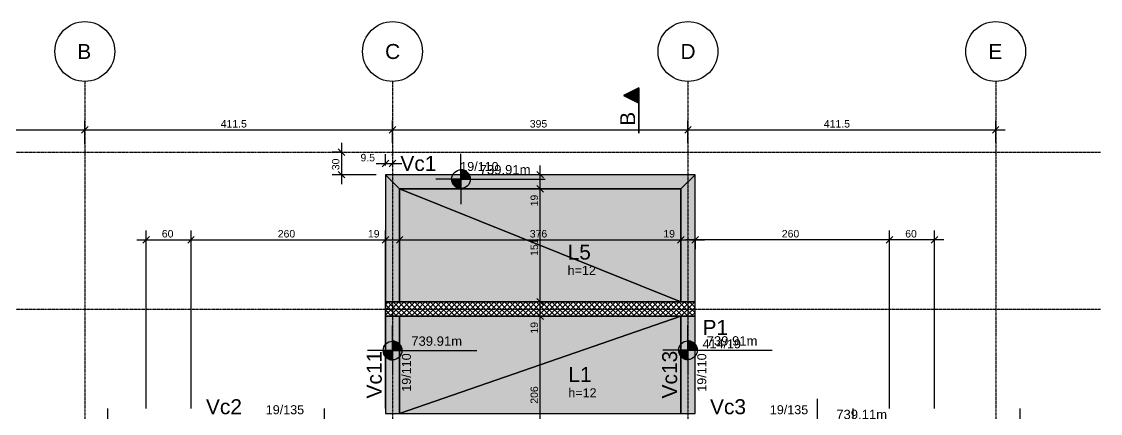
# Model space of a CAD drawing. Extents: x 37185 to 43130, y -8131 to -3926.
# Drawn here: x 37977 to 39420, y -5417 to -4893 of the extents above; entities that cross this region are included whole.
import ezdxf

# ---------------------------------------------------------------- set-up
doc = ezdxf.new("R2010")
doc.units = 0
doc.header["$MEASUREMENT"] = 0
doc.linetypes.add('ESTILO_TQS_0004', pattern=[1.12, 0.5, -0.2, 0.01, -0.2, 0.01, -0.2])
for name, color, linetype in [('37', 4, 'CONTINUOUS'), ('40', 240, 'CONTINUOUS'), ('42', 3, 'CONTINUOUS'), ('43', 3, 'CONTINUOUS'), ('44', 3, 'CONTINUOUS'), ('45', 2, 'CONTINUOUS'), ('46', 2, 'CONTINUOUS'), ('47', 2, 'CONTINUOUS'), ('50', 5, 'CONTINUOUS'), ('51', 5, 'CONTINUOUS'), ('55', 12, 'CONTINUOUS'), ('56', 51, 'CONTINUOUS'), ('57', 71, 'CONTINUOUS'), ('70', 160, 'CONTINUOUS'), ('75', 9, 'CONTINUOUS'), ('79', 12, 'CONTINUOUS'), ('82', 252, 'CONTINUOUS')]:
    doc.layers.add(name, color=color, linetype=linetype)
doc.styles.add('TQS_ARIAL', font='arial.ttf')

msp = doc.modelspace()

# ---------------------------------------------------------------- linework, layer by layer
at = {"layer": '37', "linetype": 'Continuous'}
for points in [[(38463.5, -5097.8), (38463.5, -5267.8)], [(38877.5, -5097.8), (38463.5, -5097.8)], [(38877.5, -5267.8), (38877.5, -5097.8)], [(38482.5, -5267.8), (38482.5, -5116.8)], [(38482.5, -5116.8), (38858.5, -5116.8)], [(38858.5, -5116.8), (38858.5, -5267.8)], [(38463.5, -5286.8), (38463.5, -5416.8)], [(38482.5, -5416.8), (38482.5, -5286.8)], [(38858.5, -5286.8), (38858.5, -5416.8)], [(38877.5, -5416.8), (38877.5, -5286.8)]]:
    msp.add_lwpolyline(points, dxfattribs=at)
at = {"layer": '40', "linetype": 'Continuous'}
for p, q in [((38463.5, -5285.7), (38481.4, -5267.8)), ((38463.5, -5278.6), (38474.3, -5267.8)), ((38463.5, -5271.5), (38467.2, -5267.8)), ((38463.5, -5271.4), (38478.9, -5286.8)), ((38463.5, -5278.5), (38471.8, -5286.8)), ((38466.9, -5267.8), (38485.9, -5286.8)), ((38469.4, -5286.8), (38488.4, -5267.8)), ((38474, -5267.8), (38493, -5286.8)), ((38476.5, -5286.8), (38495.5, -5267.8)), ((38481.1, -5267.8), (38500.1, -5286.8)), ((38483.6, -5286.8), (38502.6, -5267.8)), ((38488.1, -5267.8), (38507.1, -5286.8)), ((38490.7, -5286.8), (38509.7, -5267.8)), ((38495.2, -5267.8), (38514.2, -5286.8)), ((38497.7, -5286.8), (38516.7, -5267.8)), ((38502.3, -5267.8), (38521.3, -5286.8)), ((38504.8, -5286.8), (38523.8, -5267.8)), ((38509.4, -5267.8), (38528.4, -5286.8)), ((38511.9, -5286.8), (38530.9, -5267.8)), ((38516.4, -5267.8), (38535.4, -5286.8)), ((38518.9, -5286.8), (38537.9, -5267.8)), ((38523.5, -5267.8), (38542.5, -5286.8)), ((38526, -5286.8), (38545, -5267.8)), ((38530.6, -5267.8), (38549.6, -5286.8)), ((38533.1, -5286.8), (38552.1, -5267.8)), ((38537.6, -5267.8), (38556.6, -5286.8)), ((38540.2, -5286.8), (38559.2, -5267.8)), ((38544.7, -5267.8), (38563.7, -5286.8)), ((38547.2, -5286.8), (38566.2, -5267.8)), ((38551.8, -5267.8), (38570.8, -5286.8)), ((38554.3, -5286.8), (38573.3, -5267.8)), ((38558.9, -5267.8), (38577.9, -5286.8)), ((38561.4, -5286.8), (38580.4, -5267.8)), ((38565.9, -5267.8), (38584.9, -5286.8)), ((38568.4, -5286.8), (38587.4, -5267.8)), ((38573, -5267.8), (38592, -5286.8)), ((38575.5, -5286.8), (38594.5, -5267.8)), ((38580.1, -5267.8), (38599.1, -5286.8)), ((38582.6, -5286.8), (38601.6, -5267.8)), ((38587.1, -5267.8), (38606.1, -5286.8)), ((38589.7, -5286.8), (38608.7, -5267.8)), ((38594.2, -5267.8), (38613.2, -5286.8)), ((38596.7, -5286.8), (38615.7, -5267.8)), ((38601.3, -5267.8), (38620.3, -5286.8)), ((38603.8, -5286.8), (38622.8, -5267.8)), ((38608.4, -5267.8), (38627.4, -5286.8)), ((38610.9, -5286.8), (38629.9, -5267.8)), ((38615.4, -5267.8), (38634.4, -5286.8)), ((38617.9, -5286.8), (38636.9, -5267.8)), ((38622.5, -5267.8), (38641.5, -5286.8)), ((38625, -5286.8), (38644, -5267.8)), ((38629.6, -5267.8), (38648.6, -5286.8)), ((38632.1, -5286.8), (38651.1, -5267.8)), ((38636.6, -5267.8), (38655.6, -5286.8)), ((38639.2, -5286.8), (38658.2, -5267.8)), ((38643.7, -5267.8), (38662.7, -5286.8)), ((38646.2, -5286.8), (38665.2, -5267.8)), ((38650.8, -5267.8), (38669.8, -5286.8)), ((38653.3, -5286.8), (38672.3, -5267.8)), ((38657.8, -5267.8), (38676.8, -5286.8)), ((38660.4, -5286.8), (38679.4, -5267.8)), ((38664.9, -5267.8), (38683.9, -5286.8)), ((38667.4, -5286.8), (38686.4, -5267.8)), ((38672, -5267.8), (38691, -5286.8)), ((38674.5, -5286.8), (38693.5, -5267.8)), ((38679.1, -5267.8), (38698.1, -5286.8)), ((38681.6, -5286.8), (38700.6, -5267.8)), ((38686.1, -5267.8), (38705.1, -5286.8)), ((38688.7, -5286.8), (38707.7, -5267.8)), ((38693.2, -5267.8), (38712.2, -5286.8)), ((38695.7, -5286.8), (38714.7, -5267.8)), ((38700.3, -5267.8), (38719.3, -5286.8)), ((38702.8, -5286.8), (38721.8, -5267.8)), ((38707.3, -5267.8), (38726.3, -5286.8)), ((38709.9, -5286.8), (38728.9, -5267.8)), ((38714.4, -5267.8), (38733.4, -5286.8)), ((38716.9, -5286.8), (38735.9, -5267.8)), ((38721.5, -5267.8), (38740.5, -5286.8)), ((38724, -5286.8), (38743, -5267.8)), ((38728.6, -5267.8), (38747.6, -5286.8)), ((38731.1, -5286.8), (38750.1, -5267.8)), ((38735.6, -5267.8), (38754.6, -5286.8)), ((38738.1, -5286.8), (38757.1, -5267.8)), ((38742.7, -5267.8), (38761.7, -5286.8)), ((38745.2, -5286.8), (38764.2, -5267.8)), ((38749.8, -5267.8), (38768.8, -5286.8)), ((38752.3, -5286.8), (38771.3, -5267.8)), ((38756.8, -5267.8), (38775.8, -5286.8)), ((38759.4, -5286.8), (38778.4, -5267.8)), ((38763.9, -5267.8), (38782.9, -5286.8)), ((38766.4, -5286.8), (38785.4, -5267.8)), ((38771, -5267.8), (38790, -5286.8)), ((38773.5, -5286.8), (38792.5, -5267.8)), ((38778.1, -5267.8), (38797.1, -5286.8)), ((38780.6, -5286.8), (38799.6, -5267.8)), ((38785.1, -5267.8), (38804.1, -5286.8)), ((38787.6, -5286.8), (38806.6, -5267.8)), ((38792.2, -5267.8), (38811.2, -5286.8)), ((38794.7, -5286.8), (38813.7, -5267.8)), ((38799.3, -5267.8), (38818.3, -5286.8)), ((38801.8, -5286.8), (38820.8, -5267.8)), ((38806.3, -5267.8), (38825.3, -5286.8)), ((38808.9, -5286.8), (38827.9, -5267.8)), ((38813.4, -5267.8), (38832.4, -5286.8)), ((38815.9, -5286.8), (38834.9, -5267.8)), ((38820.5, -5267.8), (38839.5, -5286.8)), ((38823, -5286.8), (38842, -5267.8)), ((38827.6, -5267.8), (38846.6, -5286.8)), ((38830.1, -5286.8), (38849.1, -5267.8)), ((38834.6, -5267.8), (38853.6, -5286.8)), ((38837.1, -5286.8), (38856.1, -5267.8)), ((38841.7, -5267.8), (38860.7, -5286.8)), ((38844.2, -5286.8), (38863.2, -5267.8)), ((38848.8, -5267.8), (38867.8, -5286.8)), ((38851.3, -5286.8), (38870.3, -5267.8)), ((38855.8, -5267.8), (38874.8, -5286.8)), ((38858.4, -5286.8), (38877.4, -5267.8)), ((38862.9, -5267.8), (38877.5, -5282.4)), ((38865.4, -5286.8), (38877.5, -5274.7)), ((38870, -5267.8), (38877.5, -5275.3)), ((38877.1, -5267.8), (38877.5, -5268.2)), ((38463.5, -5285.5), (38464.7, -5286.8)), ((38872.5, -5286.8), (38877.5, -5281.8))]:
    msp.add_line(p, q, dxfattribs=at)
msp.add_lwpolyline([(38877.5, -5267.8), (38463.5, -5267.8), (38463.5, -5286.8), (38877.5, -5286.8), (38877.5, -5267.8)], dxfattribs=at)
at = {"layer": '50', "linetype": 'Continuous'}
for centre in [(38061.5, -4933.2), (38473, -4933.2), (38868, -4933.2), (39279.5, -4933.2)]:
    msp.add_circle(centre, 40, dxfattribs=at)
at = {"layer": '55', "linetype": 'Continuous'}
for p, q in [((38564.5, -5103.7), (38564.5, -5070.1)), ((38564.5, -5091.2), (38564.5, -5116.2)), ((38564.5, -5091.8), (38568.3, -5091.8)), ((38564.5, -5103.7), (38530.9, -5103.7)), ((38552, -5103.7), (38577, -5103.7)), ((38564.5, -5104.5), (38552, -5104.5)), ((38564.5, -5105.3), (38552.1, -5105.3)), ((38564.5, -5106.1), (38552.2, -5106.1)), ((38564.5, -5092.6), (38570.2, -5092.6)), ((38564.5, -5093.4), (38571.5, -5093.4)), ((38564.5, -5094.2), (38572.6, -5094.2)), ((38564.5, -5095), (38573.4, -5095)), ((38564.5, -5095.8), (38574.1, -5095.8)), ((38564.5, -5096.6), (38574.7, -5096.6)), ((38564.5, -5097.4), (38575.2, -5097.4)), ((38564.5, -5098.1), (38575.7, -5098.1)), ((38564.5, -5098.9), (38576, -5098.9)), ((38564.5, -5099.7), (38576.3, -5099.7)), ((38564.5, -5100.5), (38576.6, -5100.5)), ((38564.5, -5101.3), (38576.7, -5101.3)), ((38564.5, -5102.1), (38576.9, -5102.1)), ((38564.5, -5102.9), (38576.9, -5102.9)), ((38564.5, -5103.7), (38677, -5103.7)), ((38564.5, -5103.7), (38564.5, -5137.3)), ((38564.5, -5106.9), (38552.4, -5106.9)), ((38564.5, -5107.7), (38552.6, -5107.7)), ((38564.5, -5108.5), (38552.9, -5108.5)), ((38564.5, -5109.2), (38553.3, -5109.2)), ((38564.5, -5110), (38553.7, -5110)), ((38564.5, -5110.8), (38554.2, -5110.8)), ((38564.5, -5111.6), (38554.8, -5111.6)), ((38564.5, -5112.4), (38555.5, -5112.4)), ((38564.5, -5113.2), (38556.4, -5113.2)), ((38564.5, -5114), (38557.4, -5114)), ((38564.5, -5114.8), (38558.7, -5114.8)), ((38564.5, -5115.6), (38560.6, -5115.6)), ((38473, -5332.7), (38473, -5299.1)), ((38868, -5332.3), (38868, -5298.8)), ((38473, -5320.2), (38473, -5345.2)), ((38473, -5320.8), (38476.8, -5320.8)), ((38473, -5321.6), (38478.7, -5321.6)), ((38473, -5322.4), (38480, -5322.4)), ((38868, -5319.8), (38868, -5344.8)), ((38868, -5320.4), (38871.8, -5320.4)), ((38868, -5321.2), (38873.7, -5321.2)), ((38868, -5322), (38875, -5322)), ((38868, -5322.8), (38876.1, -5322.8)), ((38473, -5332.7), (38439.4, -5332.7)), ((38460.5, -5332.7), (38485.5, -5332.7)), ((38473, -5333.5), (38460.5, -5333.5)), ((38473, -5334.3), (38460.6, -5334.3)), ((38473, -5335.1), (38460.7, -5335.1)), ((38473, -5335.9), (38460.9, -5335.9)), ((38473, -5336.7), (38461.1, -5336.7)), ((38473, -5337.5), (38461.4, -5337.5)), ((38473, -5323.2), (38481.1, -5323.2)), ((38473, -5324), (38481.9, -5324)), ((38473, -5324.8), (38482.6, -5324.8)), ((38473, -5325.6), (38483.2, -5325.6)), ((38473, -5326.4), (38483.7, -5326.4)), ((38473, -5327.1), (38484.2, -5327.1)), ((38473, -5327.9), (38484.5, -5327.9)), ((38473, -5328.7), (38484.8, -5328.7)), ((38473, -5329.5), (38485.1, -5329.5)), ((38473, -5330.3), (38485.2, -5330.3)), ((38473, -5331.1), (38485.4, -5331.1)), ((38473, -5331.9), (38485.5, -5331.9)), ((38473, -5332.7), (38585.5, -5332.7)), ((38473, -5332.7), (38473, -5366.3)), ((38868, -5332.3), (38834.4, -5332.3)), ((38855.5, -5332.3), (38880.5, -5332.3)), ((38868, -5333.1), (38855.5, -5333.1)), ((38868, -5333.9), (38855.6, -5333.9)), ((38868, -5334.7), (38855.7, -5334.7)), ((38868, -5335.5), (38855.9, -5335.5)), ((38868, -5336.3), (38856.1, -5336.3)), ((38868, -5337.1), (38856.4, -5337.1)), ((38868, -5323.6), (38876.9, -5323.6)), ((38868, -5324.4), (38877.6, -5324.4)), ((38868, -5325.2), (38878.2, -5325.2)), ((38868, -5326), (38878.7, -5326)), ((38868, -5326.8), (38879.2, -5326.8)), ((38868, -5327.6), (38879.5, -5327.6)), ((38868, -5328.4), (38879.8, -5328.4)), ((38868, -5329.2), (38880.1, -5329.2)), ((38868, -5329.9), (38880.2, -5329.9)), ((38868, -5330.7), (38880.4, -5330.7)), ((38868, -5331.5), (38880.5, -5331.5)), ((38868, -5332.3), (38980.5, -5332.3)), ((38868, -5332.3), (38868, -5365.9)), ((38473, -5338.2), (38461.8, -5338.2)), ((38473, -5339), (38462.2, -5339)), ((38473, -5339.8), (38462.7, -5339.8)), ((38473, -5340.6), (38463.3, -5340.6)), ((38473, -5341.4), (38464, -5341.4)), ((38473, -5342.2), (38464.9, -5342.2)), ((38473, -5343), (38465.9, -5343)), ((38473, -5343.8), (38467.2, -5343.8)), ((38473, -5344.6), (38469.1, -5344.6)), ((38868, -5337.9), (38856.8, -5337.9)), ((38868, -5338.7), (38857.2, -5338.7)), ((38868, -5339.5), (38857.7, -5339.5)), ((38868, -5340.3), (38858.3, -5340.3)), ((38868, -5341), (38859, -5341)), ((38868, -5341.8), (38859.9, -5341.8)), ((38868, -5342.6), (38860.9, -5342.6)), ((38868, -5343.4), (38862.2, -5343.4)), ((38868, -5344.2), (38864.1, -5344.2)), ((39041.3, -5430.7), (39041.3, -5397.1))]:
    msp.add_line(p, q, dxfattribs=at)
for centre in [(38564.5, -5103.7), (38473, -5332.7), (38868, -5332.3)]:
    msp.add_circle(centre, 12.5, dxfattribs=at)
at = {"layer": '56', "linetype": 'Continuous'}
for points in [[(38482.5, -5116.8), (38463.5, -5097.8), (38463.5, -5267.7), (38482.5, -5267.7), (38482.5, -5116.8)], [(38482.5, -5116.8), (38858.5, -5116.8), (38877.5, -5097.8), (38463.5, -5097.8), (38482.5, -5116.8)], [(38877.5, -5097.8), (38858.5, -5116.8), (38858.5, -5267.7), (38877.5, -5267.7), (38877.5, -5097.8)], [(38463.5, -5416.7), (38482.5, -5416.7), (38482.5, -5286.9), (38463.5, -5286.9), (38463.5, -5416.7)], [(38858.5, -5416.7), (38877.5, -5416.7), (38877.5, -5286.9), (38858.5, -5286.9), (38858.5, -5416.7)]]:
    msp.add_lwpolyline(points, dxfattribs=at)
for points in [[(38482.5, -5116.8), (38463.5, -5097.8), (38463.5, -5267.7)], [(38482.5, -5116.8), (38877.5, -5097.8), (38463.5, -5097.8)], [(38482.5, -5116.8), (38463.5, -5097.8), (38482.5, -5116.8)], [(38482.5, -5116.8), (38858.5, -5116.8), (38877.5, -5097.8)], [(38877.5, -5097.8), (38858.5, -5116.8), (38858.5, -5267.7)], [(38877.5, -5097.8), (38858.5, -5267.7), (38877.5, -5267.7)], [(38877.5, -5097.8), (38877.5, -5267.7), (38877.5, -5097.8)], [(38482.5, -5116.8), (38463.5, -5267.7), (38482.5, -5267.7)], [(38482.5, -5116.8), (38482.5, -5267.7), (38482.5, -5116.8)], [(38463.5, -5416.7), (38482.5, -5416.7), (38482.5, -5286.9)], [(38463.5, -5416.7), (38482.5, -5286.9), (38463.5, -5286.9)], [(38463.5, -5416.7), (38463.5, -5286.9), (38463.5, -5416.7)], [(38858.5, -5416.7), (38877.5, -5416.7), (38877.5, -5286.9)], [(38858.5, -5416.7), (38877.5, -5286.9), (38858.5, -5286.9)], [(38858.5, -5416.7), (38858.5, -5286.9), (38858.5, -5416.7)]]:
    msp.add_solid(points, dxfattribs=at)
at = {"layer": '57', "linetype": 'Continuous'}
for points in [[(38482.5, -5116.8), (38482.5, -5267.8), (38858.5, -5267.8), (38482.5, -5116.8)], [(38482.5, -5116.8), (38858.5, -5267.8), (38858.5, -5116.8), (38482.5, -5116.8)], [(38482.5, -5116.8), (38858.5, -5116.8), (38482.5, -5116.8)], [(38482.5, -5416.8), (38858.5, -5416.8), (38858.5, -5286.8), (38482.5, -5416.8)], [(38482.5, -5416.8), (38858.5, -5286.8), (38482.5, -5286.8), (38482.5, -5416.8)]]:
    msp.add_lwpolyline(points, dxfattribs=at)
for points in [[(38482.5, -5116.8), (38482.5, -5267.8), (38858.5, -5267.8)], [(38482.5, -5116.8), (38858.5, -5267.8), (38482.5, -5116.8)], [(38482.5, -5116.8), (38858.5, -5267.8), (38858.5, -5116.8)], [(38482.5, -5116.8), (38858.5, -5116.8), (38482.5, -5116.8)], [(38482.5, -5416.8), (38858.5, -5416.8), (38858.5, -5286.8)], [(38482.5, -5416.8), (38858.5, -5286.8), (38482.5, -5416.8)], [(38482.5, -5416.8), (38858.5, -5286.8), (38482.5, -5286.8)], [(38482.5, -5416.8), (38482.5, -5286.8), (38482.5, -5416.8)]]:
    msp.add_solid(points, dxfattribs=at)
at = {"layer": '70', "linetype": 'ESTILO_TQS_0004'}
for p, q in [((38061.5, -4973.2), (38061.5, -6372.6)), ((38473, -4973.2), (38473, -6372.6)), ((38868, -4973.2), (38868, -6372.6)), ((39279.5, -4973.2), (39279.5, -6372.6)), ((37670.7, -5067.8), (39419.5, -5067.8)), ((37670.7, -5277.3), (39419.5, -5277.3))]:
    msp.add_line(p, q, dxfattribs=at)
at = {"layer": '75', "linetype": 'Continuous'}
for p, q in [((38802.4, -4981.8), (38781.6, -4992.1)), ((38802.3, -4981.9), (38781.8, -4992.1)), ((38784.8, -4990.6), (38784.8, -4993.6)), ((38786.4, -4989.8), (38786.4, -4994.4)), ((38788, -4989), (38788, -4995.2)), ((38789.6, -4988.2), (38789.6, -4996)), ((38791.2, -4987.4), (38791.2, -4996.8)), ((38792.8, -4986.6), (38792.8, -4997.6)), ((38794.4, -4985.8), (38794.4, -4998.4)), ((38796, -4985), (38796, -4999.2)), ((38797.6, -4984.2), (38797.6, -5000)), ((38799.2, -4983.4), (38799.2, -5000.8)), ((38800.8, -4982.6), (38800.8, -5001.6)), ((38802.3, -4981.9), (38802.3, -5042.5)), ((38802.4, -5042.5), (38802.4, -4981.8)), ((38781.6, -4992.1), (38802.3, -5002.4)), ((38781.8, -4992.1), (38802.3, -5002.4)), ((38783.2, -4991.4), (38783.2, -4992.8)), ((38057.1, -5042.2), (38065.9, -5033.4)), ((38057.1, -5042.2), (38065.9, -5033.4)), ((38061.5, -5057.2), (38061.5, -5025.3)), ((38061.5, -5057.2), (38061.5, -5025.3)), ((38468.6, -5042.2), (38477.4, -5033.4)), ((38468.6, -5042.2), (38477.4, -5033.4)), ((38473, -5055.3), (38473, -5025.3)), ((38473, -5055.3), (38473, -5025.3)), ((38863.6, -5042.2), (38872.4, -5033.4)), ((38863.6, -5042.2), (38872.4, -5033.4)), ((38868, -5055.3), (38868, -5025.3)), ((38868, -5055.3), (38868, -5025.3)), ((39275.1, -5042.2), (39283.9, -5033.4)), ((39279.5, -5055.3), (39279.5, -5025.3)), ((37765.5, -5037.8), (38074, -5037.8)), ((38049, -5037.8), (38485.5, -5037.8)), ((38460.5, -5037.8), (38880.5, -5037.8)), ((38855.5, -5037.8), (39292, -5037.8)), ((38400.5, -5063.4), (38409.3, -5072.2)), ((38404.9, -5055.3), (38404.9, -5110.3)), ((38061.5, -5069.7), (38061.5, -5069.7)), ((38061.5, -5069.7), (38061.5, -5069.7)), ((38405.7, -5067.8), (38392.4, -5067.8)), ((38418.2, -5067.8), (38418.2, -5067.8)), ((38463.5, -5085.3), (38463.5, -5070.5)), ((38473, -5067.8), (38473, -5067.8)), ((38473, -5067.8), (38473, -5067.8)), ((38473, -5072.1), (38473, -5070.5)), ((38868, -5067.8), (38868, -5067.8)), ((38868, -5067.8), (38868, -5067.8)), ((39279.5, -5067.8), (39279.5, -5067.8)), ((38451, -5083), (38485.5, -5083)), ((38459.1, -5087.5), (38467.9, -5078.6)), ((38468.6, -5087.5), (38477.4, -5078.6)), ((38473, -5084.6), (38473, -5084.6)), ((38670.5, -5129.3), (38670.5, -5085.3)), ((38451, -5097.8), (38392.4, -5097.8)), ((38400.5, -5093.4), (38409.3, -5102.2)), ((38463.5, -5097.8), (38463.5, -5097.8)), ((38463.5, -5097.8), (38463.5, -5097.8)), ((38674.9, -5102.2), (38666.1, -5093.4)), ((38670.5, -5097.8), (38670.5, -5097.8)), ((38670.5, -5280.3), (38670.5, -5104.3)), ((38674.9, -5121.2), (38666.1, -5112.4)), ((38674.9, -5121.2), (38666.1, -5112.4)), ((38670.5, -5116.8), (38670.5, -5116.8)), ((38670.5, -5116.8), (38670.5, -5116.8)), ((38143.5, -5410.3), (38143.5, -5172.2)), ((38203.5, -5410.3), (38203.5, -5172.2)), ((38203.5, -5410.3), (38203.5, -5172.2)), ((38463.5, -5410.3), (38463.5, -5172.2)), ((38463.5, -5173.8), (38463.5, -5173.8)), ((38482.5, -5173.8), (38482.5, -5173.8)), ((38482.5, -5173.8), (38482.5, -5173.8)), ((38858.5, -5173.8), (38858.5, -5173.8)), ((38858.5, -5173.8), (38858.5, -5173.8)), ((38877.5, -5410.3), (38877.5, -5172.2)), ((38877.5, -5173.8), (38877.5, -5173.8)), ((39137.5, -5410.3), (39137.5, -5172.2)), ((39137.5, -5410.3), (39137.5, -5172.2)), ((39197.5, -5410.3), (39197.5, -5172.2)), ((38131, -5184.7), (38216, -5184.7)), ((38139.1, -5189.1), (38147.9, -5180.3)), ((38191, -5184.7), (38476, -5184.7)), ((38199.1, -5189.1), (38207.9, -5180.3)), ((38199.1, -5189.1), (38207.9, -5180.3)), ((38451, -5184.7), (38495, -5184.7)), ((38459.1, -5189.1), (38467.9, -5180.3)), ((38459.1, -5189.1), (38467.9, -5180.3)), ((38463.5, -5186.3), (38463.5, -5197.2)), ((38470, -5184.7), (38871, -5184.7)), ((38478.1, -5189.1), (38486.9, -5180.3)), ((38478.1, -5189.1), (38486.9, -5180.3)), ((38482.5, -5186.3), (38482.5, -5197.2)), ((38482.5, -5186.3), (38482.5, -5197.2)), ((38846, -5184.7), (38890, -5184.7)), ((38854.1, -5189.1), (38862.9, -5180.3)), ((38854.1, -5189.1), (38862.9, -5180.3)), ((38858.5, -5186.3), (38858.5, -5197.2)), ((38858.5, -5186.3), (38858.5, -5197.2)), ((39150, -5184.7), (38865, -5184.7)), ((38873.1, -5189.1), (38881.9, -5180.3)), ((38881.9, -5180.3), (38873.1, -5189.1)), ((38877.5, -5186.3), (38877.5, -5197.2)), ((39210, -5184.7), (39125, -5184.7)), ((39141.9, -5180.3), (39133.1, -5189.1)), ((39141.9, -5180.3), (39133.1, -5189.1)), ((39201.9, -5180.3), (39193.1, -5189.1)), ((38674.9, -5272.2), (38666.1, -5263.4)), ((38674.9, -5272.2), (38666.1, -5263.4)), ((38670.5, -5299.3), (38670.5, -5255.3)), ((38670.5, -5267.8), (38670.5, -5267.8)), ((38670.5, -5267.8), (38670.5, -5267.8)), ((38670.5, -5505.3), (38670.5, -5274.3)), ((38674.9, -5291.2), (38666.1, -5282.4)), ((38674.9, -5291.2), (38666.1, -5282.4)), ((38670.5, -5286.8), (38670.5, -5286.8)), ((38670.5, -5286.8), (38670.5, -5286.8)), ((38092.5, -5454.3), (38092.5, -5410.3)), ((38382, -5454.3), (38382, -5410.3)), ((39088.9, -5454.3), (39088.9, -5410.3)), ((39312.2, -5454.3), (39312.2, -5410.3))]:
    msp.add_line(p, q, dxfattribs=at)
at = {"layer": '79', "linetype": 'Continuous'}
for points in [[(38802.3, -4981.9), (38781.8, -4992.1), (38802.3, -5002.4), (38802.3, -4981.9)], [(38564.5, -5091.2), (38564.5, -5103.7), (38577, -5103.7), (38577, -5103.2), (38576.9, -5102.5), (38576.8, -5101.7), (38576.6, -5100.8), (38576.4, -5100.1), (38576.2, -5099.3), (38575.8, -5098.5), (38575.5, -5097.7), (38575, -5096.9), (38574.4, -5096.1), (38573.7, -5095.3), (38573.1, -5094.7), (38572.3, -5094), (38571.8, -5093.6), (38571.2, -5093.2), (38570.5, -5092.7), (38569.8, -5092.4), (38568.7, -5091.9), (38567.7, -5091.6), (38566.9, -5091.4), (38566, -5091.3), (38565.2, -5091.2), (38564.5, -5091.2)], [(38564.5, -5116.2), (38564.5, -5103.7), (38552, -5103.7), (38552, -5104.1), (38552, -5104.9), (38552.1, -5105.7), (38552.3, -5106.5), (38552.5, -5107.3), (38552.8, -5108.1), (38553.1, -5108.9), (38553.5, -5109.7), (38554, -5110.5), (38554.5, -5111.3), (38555.2, -5112.1), (38555.8, -5112.7), (38556.6, -5113.4), (38557.2, -5113.8), (38557.8, -5114.2), (38558.5, -5114.7), (38559.2, -5115), (38560.3, -5115.5), (38561.2, -5115.8), (38562, -5116), (38563, -5116.1), (38563.8, -5116.2), (38564.5, -5116.2)], [(38473, -5320.2), (38473, -5332.7), (38485.5, -5332.7), (38485.5, -5332.2), (38485.4, -5331.4), (38485.3, -5330.7), (38485.1, -5329.8), (38485, -5329.1), (38484.7, -5328.3), (38484.3, -5327.5), (38484, -5326.7), (38483.5, -5325.9), (38482.9, -5325.1), (38482.2, -5324.3), (38481.6, -5323.7), (38480.8, -5323), (38480.3, -5322.5), (38479.7, -5322.2), (38479, -5321.7), (38478.3, -5321.4), (38477.2, -5320.9), (38476.2, -5320.6), (38475.4, -5320.4), (38474.5, -5320.3), (38473.7, -5320.2), (38473, -5320.2)], [(38868, -5319.8), (38868, -5332.3), (38880.5, -5332.3), (38880.5, -5331.9), (38880.4, -5331.1), (38880.3, -5330.3), (38880.1, -5329.5), (38880, -5328.7), (38879.7, -5327.9), (38879.3, -5327.1), (38879, -5326.3), (38878.5, -5325.5), (38877.9, -5324.7), (38877.2, -5323.9), (38876.6, -5323.3), (38875.8, -5322.6), (38875.3, -5322.2), (38874.7, -5321.8), (38874, -5321.4), (38873.3, -5321), (38872.2, -5320.6), (38871.2, -5320.2), (38870.4, -5320.1), (38869.5, -5319.9), (38868.7, -5319.8), (38868, -5319.8)], [(38473, -5345.2), (38473, -5332.7), (38460.5, -5332.7), (38460.5, -5333.1), (38460.5, -5333.9), (38460.6, -5334.7), (38460.8, -5335.5), (38461, -5336.3), (38461.3, -5337.1), (38461.6, -5337.9), (38462, -5338.7), (38462.5, -5339.5), (38463, -5340.3), (38463.7, -5341.1), (38464.3, -5341.7), (38465.1, -5342.4), (38465.7, -5342.8), (38466.3, -5343.2), (38467, -5343.7), (38467.7, -5344), (38468.8, -5344.5), (38469.7, -5344.8), (38470.5, -5345), (38471.5, -5345.1), (38472.3, -5345.2), (38473, -5345.2)], [(38868, -5344.8), (38868, -5332.3), (38855.5, -5332.3), (38855.5, -5332.8), (38855.5, -5333.6), (38855.6, -5334.4), (38855.8, -5335.2), (38856, -5335.9), (38856.3, -5336.7), (38856.6, -5337.5), (38857, -5338.3), (38857.5, -5339.1), (38858, -5339.9), (38858.7, -5340.8), (38859.3, -5341.4), (38860.1, -5342.1), (38860.7, -5342.5), (38861.3, -5342.9), (38862, -5343.3), (38862.7, -5343.6), (38863.8, -5344.1), (38864.7, -5344.4), (38865.5, -5344.6), (38866.5, -5344.7), (38867.3, -5344.8), (38868, -5344.8)]]:
    msp.add_lwpolyline(points, dxfattribs=at)
at = {"layer": '82', "linetype": 'Continuous'}
msp.add_line((38670.5, -5277.3), (38670.5, -5277.3), dxfattribs=at)

# ---------------------------------------------------------------- texts
at = {"layer": '42', "linetype": 'Continuous', "style": 'TQS_ARIAL'}
for s, p in [('Vc1', (38483.5, -5092.8)), ('Vc2', (38223.5, -5417.8)), ('Vc3', (38897.5, -5417.8))]:
    msp.add_text(s, height=20, dxfattribs=at).set_placement(p)
for s, p in [('Vc11', (38458.5, -5396.8)), ('Vc13', (38853.5, -5396.8))]:
    msp.add_text(s, height=20, rotation=90, dxfattribs=at).set_placement(p)
at = {"layer": '43', "linetype": 'Continuous', "style": 'TQS_ARIAL'}
msp.add_text('P1', height=20, dxfattribs=at).set_placement((38887.5, -5311.8))
at = {"layer": '44', "linetype": 'Continuous', "style": 'TQS_ARIAL'}
for s, p in [('L5', (38707.1, -5211.2)), ('L1', (38708, -5374.8))]:
    msp.add_text(s, height=20, dxfattribs=at).set_placement(p)
at = {"layer": '45', "linetype": 'Continuous', "style": 'TQS_ARIAL'}
for s, p in [('19/110', (38563.5, -5092.8)), ('19/135', (38303.5, -5417.8)), ('19/135', (38977.5, -5417.8))]:
    msp.add_text(s, height=12, dxfattribs=at).set_placement(p)
for p in [(38497.5, -5387.8), (38892.5, -5387.8)]:
    msp.add_text('19/110', height=12, rotation=90, dxfattribs=at).set_placement(p)
at = {"layer": '46', "linetype": 'Continuous', "style": 'TQS_ARIAL'}
msp.add_text('414/19', height=12, dxfattribs=at).set_placement((38887.5, -5329.8))
at = {"layer": '47', "linetype": 'Continuous', "style": 'TQS_ARIAL'}
for p in [(38707.1, -5231.6), (38708, -5395.2)]:
    msp.add_text('h=12', height=12, dxfattribs=at).set_placement(p)
at = {"layer": '51', "linetype": 'Continuous', "style": 'TQS_ARIAL'}
for s, p in [('B', (38051.5, -4943.2)), ('C', (38463, -4943.2)), ('D', (38858, -4943.2)), ('E', (39269.5, -4943.2))]:
    msp.add_text(s, height=20, dxfattribs=at).set_placement(p)
at = {"layer": '55', "linetype": 'Continuous', "style": 'TQS_ARIAL'}
for s, p in [('739.91m', (38589.5, -5097.4)), ('739.91m', (38498, -5326.4)), ('739.91m', (38893, -5326.1)), ('739.11m', (39066.3, -5424.4))]:
    msp.add_text(s, height=12.5, dxfattribs=at).set_placement(p)
at = {"layer": '75', "linetype": 'Continuous', "style": 'TQS_ARIAL'}
for s, height, p in [('B', 20, (38797.4, -5032.5)), ('30', 10, (38401.9, -5091.8)), ('19', 10, (38667.5, -5140.1)), ('151', 10, (38667.5, -5206.3)), ('19', 10, (38667.5, -5310.1)), ('206', 10, (38667.5, -5403.8))]:
    msp.add_text(s, height=height, rotation=90, dxfattribs=at).set_placement(p)
for s, p in [('411.5', (38243.2, -5034.8)), ('395', (38656.5, -5034.8)), ('411.5', (39049.7, -5034.8)), ('9.5', (38430.1, -5080)), ('60', (38164.5, -5181.7)), ('260', (38319.5, -5181.7)), ('19', (38440.1, -5181.7)), ('376', (38656.5, -5181.7)), ('19', (38835.1, -5181.7)), ('260', (38993.5, -5181.7)), ('60', (39158.5, -5181.7))]:
    msp.add_text(s, height=10, dxfattribs=at).set_placement(p)

doc.saveas('drawing.dxf')
